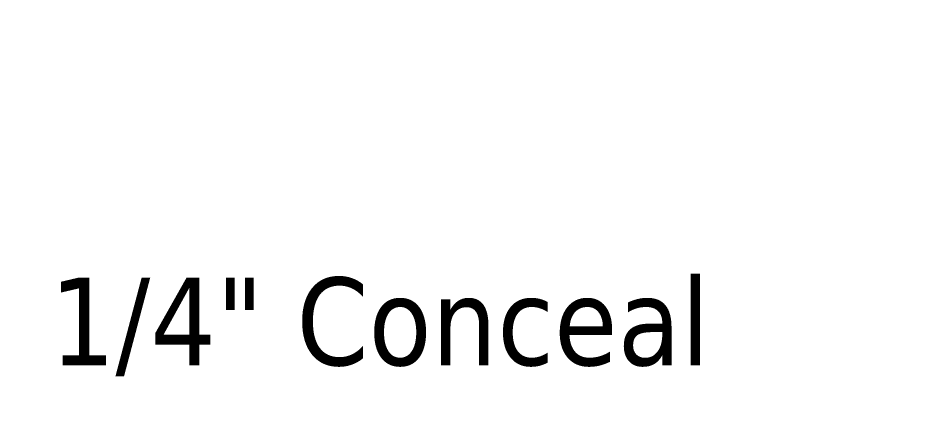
# Model space of a CAD drawing. Header units: millimetres. Extents: x 134 to 1547, y 290 to 1281.
# Drawn here: x 495.5 to 563.6, y 729.1 to 759.7 of the extents above; entities that cross this region are included whole.
import ezdxf

# ---------------------------------------------------------------- set-up
doc = ezdxf.new("R2010")
doc.units = ezdxf.units.MM
doc.layers.add('尺寸標注', color=1, linetype='Continuous', lineweight=30)
doc.styles.add('DIM', font='txt.shx', dxfattribs={"width": 0.7, "bigfont": 'chineset.shx'})
doc.styles.get("Standard").update_dxf_attribs({"font": 'arial.ttf'})
doc.dimstyles.new('mm+in', dxfattribs={"dimscale": 3, "dimtxt": 4, "dimasz": 2.5, "dimexe": 1.25, "dimexo": 0.625, "dimgap": 2, "dimtad": 1, "dimdec": 1, "dimtxsty": 'DIM', "dimcen": 0, "dimclrd": 1, "dimclre": 1, "dimclrt": 3, "dimadec": 0, "dimazin": 0, "dimtfac": 1, "dimtdec": 1, "dimtofl": 0, "dimtmove": 0, "dimatfit": 3, "dimfxl": 1, "dimlwd": -1, "dimarcsym": 0})

# ---------------------------------------------------------------- blocks, each defined once
blk = doc.blocks.new('*D37')
at = {"color": 1, "lineweight": -2}
for p, q in [((472.117, 815.194), (472.117, 545.118)), ((833.117, 625.644), (833.117, 545.118))]:
    blk.add_line(p, q, dxfattribs=at)
at = {"color": 1}
blk.add_line((480.867, 549.493), (824.367, 549.493), dxfattribs=at)
for points in [[(480.867, 550.951), (480.867, 548.034), (472.117, 549.493)], [(824.367, 548.034), (824.367, 550.951), (833.117, 549.493)]]:
    blk.add_solid(points, dxfattribs=at)
at = {"layer": 'Defpoints', "color": 0}
for p in [(472.117, 817.381), (833.117, 627.831), (833.117, 549.493)]:
    blk.add_point(p, dxfattribs=at)
at = {"color": 3, "insert": (609.32, 563.493), "char_height": 14, "attachment_point": 5, "style": 'DIM'}
blk.add_mtext('361mm [14 3/16"]', dxfattribs=at)

msp = doc.modelspace()

# ---------------------------------------------------------------- texts
at = {"layer": '尺寸標注', "char_height": 6.5324715, "attachment_point": 1}
for s, insert, width in [('{\\fTahoma|b0|i0|c163|p34; }', (498.58157, 752.43476), 57.1848474), ('{\\fTahoma|b0|i0|c163|p34; }', (498.51859, 742.63569), 59.7478276), ('{\\fTahoma|b0|i0|c163|p34;1/4" Conceal}', (497.85279, 740.32848), 53.6218673)]:
    msp.add_mtext(s, dxfattribs=dict(at, insert=insert, width=width))

# ---------------------------------------------------------------- dimensions: what is measured, and where the dimension line sits
dim = msp.add_linear_dim(base=(833.11697, 549.49278), p1=(472.11697, 817.38132), p2=(833.11697, 627.83132), dimstyle='mm+in', override={"dimscale": 3.5, "dimdsep": 46, "dimpost": 'mm'})
dim.commit()
dim.dimension.update_dxf_attribs({"geometry": '*D37', "text_midpoint": (609.3201, 549.49278), "dimtype": 160})

doc.saveas('drawing.dxf')
